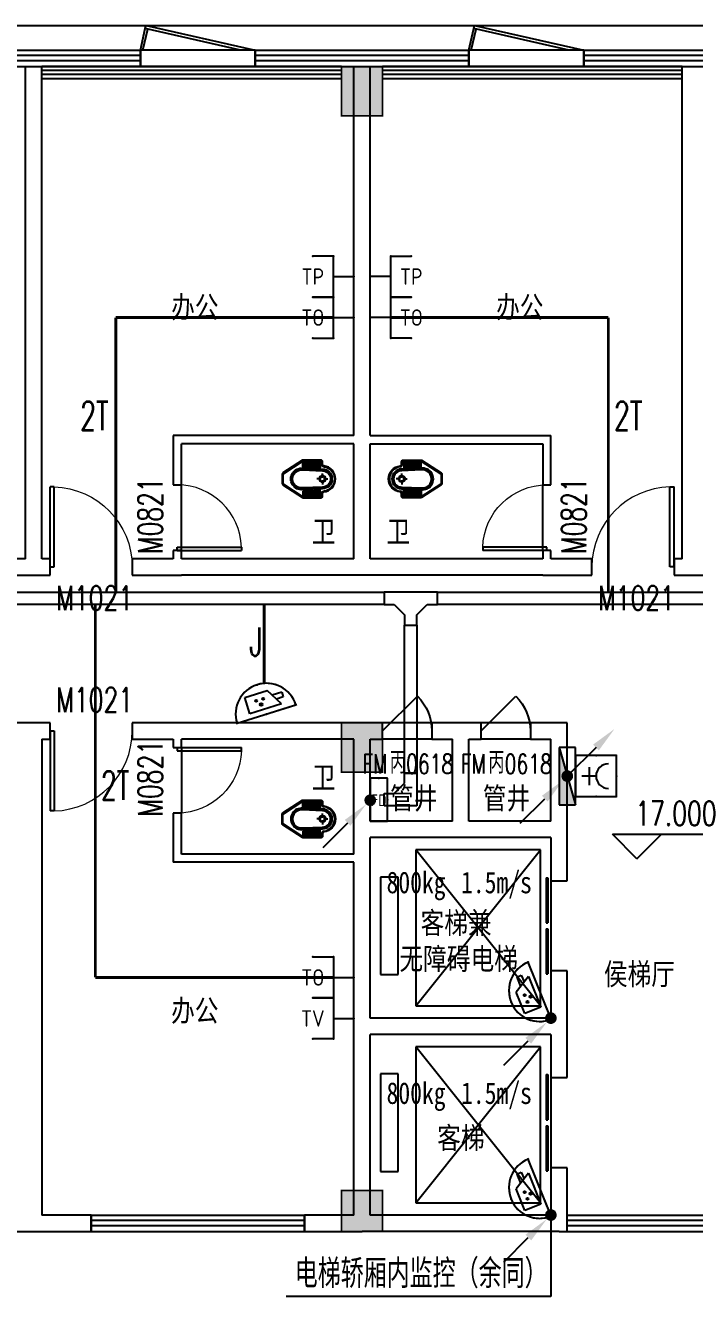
# Model space of a CAD drawing. Extents: x -6243262 to 3079315, y -2914302 to 172723.
# Drawn here: x -5590381 to -5582231, y -785717 to -770224 of the extents above; entities that cross this region are included whole.
import ezdxf
from ezdxf.enums import TextEntityAlignment as Align

# ---------------------------------------------------------------- set-up
doc = ezdxf.new("R2010")
doc.units = 0
doc.header["$LTSCALE"] = 1000
for name, color, linetype in [('0-柱网', 2, 'Continuous'), ('0-铝板', 32, 'Continuous'), ('A-DOOR', 141, 'Continuous'), ('A-FLOR-EVTR', 2, 'Continuous'), ('A-FLOR-OTHER1-ON', 253, 'Continuous'), ('CABLETRAY', 4, 'Continuous'), ('DIM_ELEV', 3, 'Continuous'), ('EQUIP-安防', 3, 'Continuous'), ('EQUIP-消防', 3, 'Continuous'), ('EQUIP-通讯', 3, 'Continuous'), ('EQUIP_消火栓', 7, 'Continuous'), ('LWIRE', 4, 'Continuous'), ('PUB_TEXT', 7, 'Continuous'), ('STAIR', 2, 'Continuous'), ('TEL_LEAD', 3, 'Continuous'), ('TEL_TEXT', 7, 'Continuous'), ('WALL', 9, 'Continuous'), ('WINDOW', 4, 'Continuous'), ('WINDOW_TEXT', 7, 'Continuous'), ('WIRE-通讯', 4, 'Continuous'), ('洁具', 253, 'Continuous')]:
    doc.layers.add(name, color=color, linetype=linetype)
doc.styles.add('-宋体', font='', dxfattribs={"width": 0.8})
doc.styles.add('_TCH_DIM', font='SIMPLEX', dxfattribs={"bigfont": 'GBCBIG'})
doc.styles.add('_TCH_WINDOW', font='SIMPLEX', dxfattribs={"height": 3.5, "bigfont": 'GBCBIG'})
doc.styles.add('_TEL_ATTDEF', font='gbenor', dxfattribs={"bigfont": 'gbcbig'})
doc.styles.add('_TEL_DIM', font='SIMPLEX', dxfattribs={"width": 0.8, "height": 3.5, "bigfont": 'HZTXT'})
doc.styles.get("Standard").update_dxf_attribs({"font": 'gbenor.shx', "bigfont": 'gbcbig.shx'})
doc.styles.get('-宋体').set_extended_font_data('SimSun')

# ---------------------------------------------------------------- blocks, each defined once
blk = doc.blocks.new('$plan$00002871')
at = {"layer": '洁具', "color": 0}
for p, q in [((0, -475), (0, -423)), ((-15, -490), (-67, -490)), ((0, -505), (0, -557)), ((15, -490), (67, -490))]:
    blk.add_line(p, q, dxfattribs=at)
for points in [[(159, -508, -0.88995), (-159, -508, 0.380538), (-179, -491), (-210, -491, -0.414214), (-230, -471), (-230, -258, -0.144595), (-227, -247), (-73, -9, -0.254383), (-56, 0), (56, 0, -0.254383), (73, -9), (227, -247, -0.144595), (230, -258), (230, -471, -0.414214), (210, -491), (179, -491, 0.380538)], [(120, -491), (130, -252, 1.134994), (-130, -252), (-120, -491, 0.992594)], [(105, -490), (115, -251, 1.141146), (-115, -251), (-105, -490, 0.994896)], [(100, -490), (110, -251, 1.143479), (-110, -251), (-100, -490, 0.995777)], [(-149, -264, 1), (-149, -252), (-207, -252, 1), (-207, -264)], [(-148, -287, 1), (-148, -275), (-207, -275, 1), (-207, -287)], [(-147, -307, 1), (-147, -295), (-207, -295, 1), (-207, -307)], [(-149, -263, 1), (-149, -253), (-207, -253, 1), (-207, -263)], [(-148, -286, 1), (-148, -276), (-207, -276, 1), (-207, -286)], [(-147, -306, 1), (-147, -296), (-207, -296, 1), (-207, -306)], [(148, -287, -1), (148, -275), (207, -275, -1), (207, -287)], [(147, -307, -1), (147, -295), (207, -295, -1), (207, -307)], [(148, -286, -1), (148, -276), (207, -276, -1), (207, -286)], [(147, -306, -1), (147, -296), (207, -296, -1), (207, -306)], [(149, -264, -1), (149, -252), (207, -252, -1), (207, -264)], [(149, -263, -1), (149, -253), (207, -253, -1), (207, -263)], [(-146, -330, 1), (-146, -319), (-207, -319, 1), (-207, -330)], [(-146, -352, 1), (-146, -341), (-207, -341, 1), (-207, -352)], [(-145, -376, 1), (-145, -364), (-207, -364, 1), (-207, -376)], [(-144, -399, 1), (-144, -388), (-207, -388, 1), (-207, -399)], [(-143, -423, 1), (-143, -411), (-207, -411, 1), (-207, -423)], [(-141, -444, 1), (-141, -432), (-207, -432, 1), (-207, -444)], [(-141, -464, 1), (-141, -453), (-207, -453, 1), (-207, -464)], [(-146, -329, 1), (-146, -320), (-207, -320, 1), (-207, -329)], [(-146, -351, 1), (-146, -342), (-207, -342, 1), (-207, -351)], [(-145, -375, 1), (-145, -365), (-207, -365, 1), (-207, -375)], [(-144, -398, 1), (-144, -389), (-207, -389, 1), (-207, -398)], [(-143, -422, 1), (-143, -412), (-207, -412, 1), (-207, -422)], [(-141, -443, 1), (-141, -433), (-207, -433, 1), (-207, -443)], [(-141, -463, 1), (-141, -454), (-207, -454, 1), (-207, -463)], [(141, -444, -1), (141, -432), (207, -432, -1), (207, -444)], [(141, -464, -1), (141, -453), (207, -453, -1), (207, -464)], [(141, -443, -1), (141, -433), (207, -433, -1), (207, -443)], [(141, -463, -1), (141, -454), (207, -454, -1), (207, -463)], [(143, -423, -1), (143, -411), (207, -411, -1), (207, -423)], [(144, -399, -1), (144, -388), (207, -388, -1), (207, -399)], [(143, -422, -1), (143, -412), (207, -412, -1), (207, -422)], [(145, -376, -1), (145, -364), (207, -364, -1), (207, -376)], [(144, -398, -1), (144, -389), (207, -389, -1), (207, -398)], [(146, -352, -1), (146, -341), (207, -341, -1), (207, -352)], [(145, -375, -1), (145, -365), (207, -365, -1), (207, -375)], [(146, -330, -1), (146, -319), (207, -319, -1), (207, -330)], [(146, -351, -1), (146, -342), (207, -342, -1), (207, -351)], [(146, -329, -1), (146, -320), (207, -320, -1), (207, -329)]]:
    blk.add_lwpolyline(points, format="xyb", close=True, dxfattribs=at)
blk.add_lwpolyline([(-149, -507, 0.380538), (-179, -481), (-210, -481, -0.414214), (-220, -471), (-220, -258, -0.144595), (-218, -253), (-64, -15, -0.254383), (-56, -10), (56, -10, -0.254383), (64, -15), (218, -253, -0.144595), (220, -258), (220, -471, -0.414214), (210, -481), (179, -481, 0.380538), (149, -507, 0.380538)], format="xyb", dxfattribs=at)
for radius in [40, 31.7]:
    blk.add_circle((0, -490), radius, dxfattribs=at)
blk.add_arc((0, -490), 150, 186.665, 353.335, dxfattribs=at)
blk = doc.blocks.new('1#柱网')
at = {"layer": '0-柱网'}
for points in [[(509855, 93967), (509855, 93367), (510355, 93367), (510355, 93967)], [(509855, 85967), (509855, 85367), (510355, 85367), (510355, 85967)], [(509855, 80267), (509855, 79767), (510355, 79767), (510355, 80267)]]:
    blk.add_hatch(color=0, dxfattribs=at).paths.add_polyline_path(points)
at = {"layer": '0-柱网', "color": 0, "const_width": 20}
for points in [[(509855, 93967), (509855, 93367), (510355, 93367), (510355, 93967), (509855, 93967)], [(509855, 85967), (509855, 85367), (510355, 85367), (510355, 85967), (509855, 85967)], [(509855, 80267), (509855, 79767), (510355, 79767), (510355, 80267), (509855, 80267)]]:
    blk.add_lwpolyline(points, dxfattribs=at)
blk = doc.blocks.new('A$C22252488')
at = {"layer": '0-铝板', "color": 0}
blk.add_lwpolyline([(1218, 0), (60, 261), (69, 300), (1400, 0)], dxfattribs=at)
at = {"layer": 'WINDOW', "color": 0}
for points in [[(0, 0), (60, 261)], [(31, 0), (90, 254)]]:
    blk.add_lwpolyline(points, dxfattribs=at)
blk = doc.blocks.new('$WINLIB2D$00000001')
at = {"color": 0}
for points in [[(-0.5, 0.5), (-0.5, -0.5)], [(-0.5, 0.5), (0.5, 0.5)], [(0.5, -0.5), (0.5, 0.5)], [(0.5, 0.1667), (-0.5, 0.1667)], [(0.5, -0.1667), (-0.5, -0.1667)], [(-0.5, -0.5), (0.5, -0.5)]]:
    blk.add_lwpolyline(points, dxfattribs=at)
blk = doc.blocks.new('$DorLib2D$00000001')
at = {"color": 0}
for p, q in [((0.45, 0.975), (0.5, 0.975)), ((0.45, 0), (0.45, 0.975)), ((0.5, 0), (0.5, 0.975)), ((0.5, 0), (0.45, 0))]:
    blk.add_line(p, q, dxfattribs=at)
at = {"color": 0, "lineweight": 13}
blk.add_arc((0.475, 0), 0.975, 91.4693, 180, dxfattribs=at)
blk = doc.blocks.new('$DORLIB2D$00000127')
at = {"color": 0}
for points in [[(-0.533, 0.795), (-0.533, 0.69)], [(-0.033, 0.795), (-0.533, 0.795)], [(-0.033, 0.795), (-0.033, 0.69)], [(0.533, 0.795), (0.033, 0.795)], [(0.033, 0.795), (0.033, 0.69)], [(0.533, 0.795), (0.533, 0.69)], [(-0.033, 0.69), (-0.533, 0.69)], [(0.533, 0.69), (0.033, 0.69)], [(0.5, 0.5), (-0.5, 0.5)]]:
    blk.add_lwpolyline(points, dxfattribs=at)
blk = doc.blocks.new('$DorLib2D$00000114')
at = {"color": 0}
blk.add_line((0.5, 0), (-0.207, 0.707), dxfattribs=at)
blk.add_arc((0.5, 0), 1, 135, 180, dxfattribs=at)
blk = doc.blocks.new('55')
at = {"layer": '0-铝板', "color": 8}
blk.add_lwpolyline([(1540395.1, -770852.2), (1575895.1, -770852.2), (1575895.1, -779352.2)], dxfattribs=at)
at = {"layer": 'A-FLOR-EVTR', "color": 8, "ltscale": 0.5}
for p, q in [((1553470.1, -780902.2), (1551950.1, -780902.2)), ((1551950.1, -780902.2), (1551950.1, -782802.2)), ((1551950.1, -782802.2), (1553470.1, -780902.2)), ((1553470.1, -782802.2), (1551950.1, -780902.2)), ((1553470.1, -782802.2), (1553470.1, -780902.2)), ((1551735.1, -781232.2), (1551520.1, -781232.2)), ((1551520.1, -781232.2), (1551520.1, -782422.2)), ((1551735.1, -782422.2), (1551735.1, -781232.2)), ((1551520.1, -782422.2), (1551735.1, -782422.2)), ((1551950.1, -782802.2), (1553470.1, -782802.2)), ((1553470.1, -783302.2), (1551950.1, -783302.2)), ((1551950.1, -783302.2), (1551950.1, -785202.2)), ((1551950.1, -785202.2), (1553470.1, -783302.2)), ((1553470.1, -785202.2), (1551950.1, -783302.2)), ((1553470.1, -785202.2), (1553470.1, -783302.2)), ((1551735.1, -783632.2), (1551520.1, -783632.2)), ((1551520.1, -783632.2), (1551520.1, -784822.2)), ((1551735.1, -784822.2), (1551735.1, -783632.2)), ((1551520.1, -784822.2), (1551735.1, -784822.2)), ((1551950.1, -785202.2), (1553470.1, -785202.2))]:
    blk.add_line(p, q, dxfattribs=at)
at = {"layer": 'A-FLOR-OTHER1-ON', "color": 8}
for points in [[(1551045.1, -771352.2), (1547395.1, -771352.2)], [(1555195.1, -771352.2), (1551545.1, -771352.2)], [(1551045.1, -771502.2), (1547395.1, -771502.2)], [(1555195.1, -771502.2), (1551545.1, -771502.2)]]:
    blk.add_lwpolyline(points, dxfattribs=at)
at = {"layer": 'DIM_ELEV', "color": 8}
for p, q in [((1554644, -781010.6), (1554344, -780710.6)), ((1554344, -780710.6), (1555653.8, -780710.6)), ((1554644, -781010.6), (1554944, -780710.6))]:
    blk.add_line(p, q, dxfattribs=at)
at = {"layer": 'STAIR', "color": 8}
for points in [[(1551045.1, -771402.2), (1547395.1, -771402.2)], [(1555195.1, -771402.2), (1551545.1, -771402.2)], [(1551045.1, -771452.2), (1547395.1, -771452.2)], [(1555195.1, -771452.2), (1551545.1, -771452.2)]]:
    blk.add_lwpolyline(points, dxfattribs=at)
at = {"layer": 'WALL', "color": 8}
for p, q in [((1549995.1, -771152.2), (1548595.1, -771152.2)), ((1548595.1, -771152.2), (1548595.1, -771352.2)), ((1549995.1, -771352.2), (1549995.1, -771152.2)), ((1553995.1, -771152.2), (1552595.1, -771152.2)), ((1552595.1, -771152.2), (1552595.1, -771352.2)), ((1553995.1, -771352.2), (1553995.1, -771152.2)), ((1547195.1, -777352.2), (1547195.1, -771352.2)), ((1547195.1, -771352.2), (1547395.1, -771352.2)), ((1547395.1, -777352.2), (1547395.1, -771352.2)), ((1548595.1, -771352.2), (1549995.1, -771352.2)), ((1551195.1, -775852.2), (1551195.1, -771352.2)), ((1551195.1, -771352.2), (1551395.1, -771352.2)), ((1551395.1, -775852.2), (1551395.1, -771352.2)), ((1552595.1, -771352.2), (1553995.1, -771352.2)), ((1555195.1, -777352.2), (1555195.1, -771352.2)), ((1555195.1, -771352.2), (1555395.1, -771352.2)), ((1551195.1, -775852.2), (1548995.1, -775852.2)), ((1548995.1, -775852.2), (1548995.1, -776452.2)), ((1551395.1, -775852.2), (1553595.1, -775852.2)), ((1553595.1, -776452.2), (1553595.1, -775852.2)), ((1551195.1, -775952.2), (1549095.1, -775952.2)), ((1549095.1, -776452.2), (1549095.1, -775952.2)), ((1551195.1, -777352.2), (1551195.1, -775952.2)), ((1551395.1, -777352.2), (1551395.1, -775952.2)), ((1551395.1, -775952.2), (1553495.1, -775952.2)), ((1553495.1, -775952.2), (1553495.1, -776452.2)), ((1548995.1, -776452.2), (1549095.1, -776452.2)), ((1553495.1, -776452.2), (1553595.1, -776452.2)), ((1549095.1, -777252.2), (1548995.1, -777252.2)), ((1548995.1, -777252.2), (1548995.1, -777352.2)), ((1549095.1, -777352.2), (1549095.1, -777252.2)), ((1553595.1, -777252.2), (1553495.1, -777252.2)), ((1553495.1, -777252.2), (1553495.1, -777352.2)), ((1553595.1, -777352.2), (1553595.1, -777252.2)), ((1547195.1, -777352.2), (1547095.1, -777352.2)), ((1547495.1, -777352.2), (1547395.1, -777352.2)), ((1547495.1, -777552.2), (1547495.1, -777352.2)), ((1548995.1, -777352.2), (1548495.1, -777352.2)), ((1548495.1, -777352.2), (1548495.1, -777552.2)), ((1551195.1, -777352.2), (1549095.1, -777352.2)), ((1553495.1, -777352.2), (1551395.1, -777352.2)), ((1554095.1, -777352.2), (1553595.1, -777352.2)), ((1554095.1, -777552.2), (1554095.1, -777352.2)), ((1555195.1, -777352.2), (1555095.1, -777352.2)), ((1555095.1, -777352.2), (1555095.1, -777552.2)), ((1547095.1, -777552.2), (1547295.1, -777552.2)), ((1547295.1, -777552.2), (1547495.1, -777552.2)), ((1548495.1, -777552.2), (1549095.1, -777552.2)), ((1551295.1, -777552.2), (1549095.1, -777552.2)), ((1553495.1, -777552.2), (1551295.1, -777552.2)), ((1553495.1, -777552.2), (1554095.1, -777552.2)), ((1555095.1, -777552.2), (1555295.1, -777552.2)), ((1555295.1, -777552.2), (1555495.1, -777552.2)), ((1547295.1, -779352.2), (1547095.1, -779352.2)), ((1547495.1, -779352.2), (1547295.1, -779352.2)), ((1547495.1, -779552.2), (1547495.1, -779352.2)), ((1549095.1, -779352.2), (1548495.1, -779352.2)), ((1548495.1, -779352.2), (1548495.1, -779552.2)), ((1551295.1, -779352.2), (1549095.1, -779352.2)), ((1551545.1, -779352.2), (1551295.1, -779352.2)), ((1551545.1, -779552.2), (1551545.1, -779352.2)), ((1552495.1, -779352.2), (1552145.1, -779352.2)), ((1552145.1, -779352.2), (1552145.1, -779552.2)), ((1552745.1, -779352.2), (1552495.1, -779352.2)), ((1552745.1, -779552.2), (1552745.1, -779352.2)), ((1553795.1, -779352.2), (1553345.1, -779352.2)), ((1553345.1, -779352.2), (1553345.1, -779552.2)), ((1553795.1, -780652.2), (1553795.1, -779352.2)), ((1547395.1, -779552.2), (1547395.1, -785352.2)), ((1547395.1, -779552.2), (1547495.1, -779552.2)), ((1548495.1, -779552.2), (1548995.1, -779552.2)), ((1548995.1, -779552.2), (1548995.1, -779652.2)), ((1548995.1, -779652.2), (1549095.1, -779652.2)), ((1551195.1, -779552.2), (1549095.1, -779552.2)), ((1549095.1, -779652.2), (1549095.1, -779552.2)), ((1551195.1, -780652.2), (1551195.1, -779552.2)), ((1551395.1, -780552.2), (1551395.1, -779552.2)), ((1551395.1, -779552.2), (1551545.1, -779552.2)), ((1552145.1, -779552.2), (1552395.1, -779552.2)), ((1552395.1, -780552.2), (1552395.1, -779552.2)), ((1552595.1, -779552.2), (1552745.1, -779552.2)), ((1552595.1, -780552.2), (1552595.1, -779552.2)), ((1553345.1, -779552.2), (1553595.1, -779552.2)), ((1553595.1, -780552.2), (1553595.1, -779552.2)), ((1549095.1, -780452.2), (1548995.1, -780452.2)), ((1548995.1, -780452.2), (1548995.1, -781052.2)), ((1549095.1, -780952.2), (1549095.1, -780452.2)), ((1552395.1, -780552.2), (1551395.1, -780552.2)), ((1553595.1, -780552.2), (1552595.1, -780552.2)), ((1551195.1, -780952.2), (1551195.1, -780652.2)), ((1553795.1, -781277.2), (1553795.1, -780652.2)), ((1552495.1, -780752.2), (1551395.1, -780752.2)), ((1551395.1, -780952.2), (1551395.1, -780752.2)), ((1553595.1, -780752.2), (1552495.1, -780752.2)), ((1553595.1, -780752.2), (1553595.1, -781277.2)), ((1551195.1, -780952.2), (1549095.1, -780952.2)), ((1551395.1, -782952.2), (1551395.1, -780952.2)), ((1551195.1, -781052.2), (1548995.1, -781052.2)), ((1551195.1, -783052.2), (1551195.1, -781052.2)), ((1553595.1, -781277.2), (1553795.1, -781277.2)), ((1553795.1, -782377.2), (1553595.1, -782377.2)), ((1553595.1, -782377.2), (1553595.1, -782952.2)), ((1553795.1, -783052.2), (1553795.1, -782377.2)), ((1551195.1, -785352.2), (1551195.1, -783052.2)), ((1553595.1, -782952.2), (1551395.1, -782952.2)), ((1553795.1, -783677.2), (1553795.1, -783052.2)), ((1551395.1, -785352.2), (1551395.1, -783152.2)), ((1553595.1, -783152.2), (1551395.1, -783152.2)), ((1553595.1, -783152.2), (1553595.1, -783677.2)), ((1553595.1, -783677.2), (1553795.1, -783677.2)), ((1553795.1, -784777.2), (1553595.1, -784777.2)), ((1553595.1, -784777.2), (1553595.1, -785352.2)), ((1553795.1, -785352.2), (1553795.1, -784777.2)), ((1547995.1, -785352.2), (1547395.1, -785352.2)), ((1547995.1, -785552.2), (1547995.1, -785352.2)), ((1551195.1, -785352.2), (1550595.1, -785352.2)), ((1550595.1, -785352.2), (1550595.1, -785552.2)), ((1553595.1, -785352.2), (1551395.1, -785352.2)), ((1553795.1, -785552.2), (1553795.1, -785352.2)), ((1546595.1, -785552.2), (1547295.1, -785552.2)), ((1547295.1, -785552.2), (1547995.1, -785552.2)), ((1550595.1, -785552.2), (1551295.1, -785552.2)), ((1553695.1, -785552.2), (1551295.1, -785552.2)), ((1553695.1, -785552.2), (1553795.1, -785552.2))]:
    blk.add_line(p, q, dxfattribs=at)
at = {"layer": 'WINDOW', "color": 8}
for p, q in [((1549095.1, -777252.2), (1549095.1, -776452.2)), ((1553495.1, -777252.2), (1553495.1, -776452.2)), ((1552145.1, -779352.2), (1551545.1, -779352.2)), ((1553345.1, -779352.2), (1552745.1, -779352.2)), ((1549095.1, -779652.2), (1549095.1, -780452.2)), ((1552145.1, -779552.2), (1551545.1, -779552.2)), ((1553345.1, -779552.2), (1552745.1, -779552.2))]:
    blk.add_line(p, q, dxfattribs=at)
at = {"color": 8, "xscale": -1, "rotation": 89.99999999997154}
blk.add_blockref('$plan$00002871', (1550322.1, -776380), dxfattribs=at)
at = {"color": 8}
for p, rotation in [((1552268.1, -776380), 270.0000000000284), ((1550322.1, -780524.4), 90.00000000002842)]:
    blk.add_blockref('$plan$00002871', p, dxfattribs=dict(at, rotation=rotation))
at = {"layer": '0-柱网', "color": 8}
blk.add_blockref('1#柱网', (1041190.1, -865319.4), dxfattribs=at)
at = {"layer": '0-铝板', "color": 8}
for p in [(1548595.1, -771152.2), (1552595.1, -771152.2)]:
    blk.add_blockref('A$C22252488', p, dxfattribs=at)
at = {"layer": 'A-DOOR', "color": 8, "xscale": 1100, "yscale": 200, "zscale": 200, "rotation": 90}
for p in [(1553695.1, -781827.2), (1553695.1, -784227.2)]:
    blk.add_blockref('$DORLIB2D$00000127', p, dxfattribs=at)
at = {"layer": 'WINDOW', "color": 8, "rotation": 180}
for name, p, xscale, yscale, zscale in [('$WINLIB2D$00000001', (1547295.1, -771252.2), -2600.000000000007, -200, -2600.000000000007), ('$WINLIB2D$00000001', (1551295.1, -771252.2), -2600.000000000007, -200, -2600.000000000007), ('$WINLIB2D$00000001', (1555295.1, -771252.2), -2600.000000000007, -200, -2600.000000000007), ('$DorLib2D$00000114', (1551845.1, -779452.2), 600, -600, 600), ('$DorLib2D$00000114', (1553045.1, -779452.2), 600, -600, 600), ('$WINLIB2D$00000001', (1549295.1, -785452.2), -2600, -200, -2600), ('$WINLIB2D$00000001', (1554845.1, -785452.2), -2099.999999996326, 200, -2099.999999996326)]:
    blk.add_blockref(name, p, dxfattribs=dict(at, xscale=xscale, yscale=yscale, zscale=zscale))
at = {"layer": 'WINDOW', "color": 8}
ref = blk.add_blockref('$DorLib2D$00000001', (1547995.1, -777452.2), dxfattribs=dict(at, xscale=1000, yscale=-1000, zscale=1000, rotation=180))
ref.add_attrib('A', 'M1021', (1547570.1, -777980.8), dxfattribs={"layer": 'WINDOW_TEXT', "color": 8, "height": 297.5, "style": '_TCH_WINDOW', "width": 0.705882})
ref = blk.add_blockref('$DorLib2D$00000001', (1549045.1, -776852.2), dxfattribs=dict(at, xscale=-800, yscale=-800, zscale=-800, rotation=90))
ref.add_attrib('A', 'M0821', (1548864, -777297.2), dxfattribs={"layer": 'WINDOW_TEXT', "color": 8, "height": 297.5, "rotation": 90, "style": '_TCH_WINDOW', "width": 0.705882})
ref = blk.add_blockref('$DorLib2D$00000001', (1553545.1, -776852.2), dxfattribs=dict(at, xscale=-800, yscale=800, zscale=-800, rotation=90))
ref.add_attrib('A', 'M0821', (1554023.8, -777297.2), dxfattribs={"layer": 'WINDOW_TEXT', "color": 8, "height": 297.5, "rotation": 90, "style": '_TCH_WINDOW', "width": 0.705882})
ref = blk.add_blockref('$DorLib2D$00000001', (1554595.1, -777452.2), dxfattribs=dict(at, xscale=-1000, yscale=-1000, zscale=-1000, rotation=180))
ref.add_attrib('A', 'M1021', (1554170.1, -777980.8), dxfattribs={"layer": 'WINDOW_TEXT', "color": 8, "height": 297.5, "style": '_TCH_WINDOW', "width": 0.705882})
ref = blk.add_blockref('$DorLib2D$00000001', (1547995.1, -779452.2), dxfattribs=dict(at, xscale=1000, yscale=1000, zscale=1000, rotation=180))
ref.add_attrib('A', 'M1021', (1547570.1, -779221), dxfattribs={"layer": 'WINDOW_TEXT', "color": 8, "height": 297.5, "style": '_TCH_WINDOW', "width": 0.705882})
ref = blk.add_blockref('$DorLib2D$00000001', (1549045.1, -780052.2), dxfattribs=dict(at, xscale=-800, yscale=800, zscale=-800, rotation=270))
ref.add_attrib('A', 'M0821', (1548864, -780497.2), dxfattribs={"layer": 'WINDOW_TEXT', "color": 8, "height": 297.5, "rotation": 90, "style": '_TCH_WINDOW', "width": 0.705882})
at = {"layer": 'DIM_ELEV', "color": 7, "style": '_TCH_DIM', "width": 0.705882}
blk.add_text('17.000', height=297.5, dxfattribs=at).set_placement((1554623.8, -780605.6))
at = {"layer": 'PUB_TEXT', "color": 8, "style": '-宋体', "width": 0.8}
for s, height, p in [('办公', 264.35, (1548969.5, -774417.6)), ('办公', 264.35, (1552927.7, -774417.6)), ('卫', 264.3, (1550684.4, -777153.9)), ('卫', 264.3, (1551592.6, -777153.9)), ('卫', 264.3, (1550684.4, -780150.5)), ('管井', 264.35, (1551636.9, -780403.6)), ('管井', 264.35, (1552766, -780403.6)), ('800kg', 264.35, (1551593.5, -781429.9)), ('1.5m/s', 264.35, (1552500.9, -781429.9)), ('客梯兼', 264.35, (1552008.2, -781923.8)), ('无障碍电梯', 264.35, (1551750.9, -782361.1)), ('侯梯厅', 264.35, (1554240.6, -782546.7)), ('办公', 264.35, (1548969.5, -782993.2)), ('800kg', 264.35, (1551593.5, -783997.9)), ('1.5m/s', 264.35, (1552500.9, -783997.9)), ('客梯', 264.35, (1552210.3, -784544.1))]:
    blk.add_text(s, height=height, dxfattribs=at).set_placement(p)
at = {"layer": 'WINDOW_TEXT', "color": 8, "style": '_TCH_WINDOW', "width": 0.705882}
for s, p in [('FM', (1551298.8, -779972.1)), ('0618', (1551831.4, -779972.1)), ('FM', (1552498.8, -779972.1)), ('0618', (1553031.4, -779972.1))]:
    blk.add_text(s, height=238, dxfattribs=at).set_placement(p)
at = {"layer": 'WINDOW_TEXT', "color": 8, "style": '_TCH_WINDOW'}
for p in [(1551634.8, -779972.1), (1552834.8, -779972.1)]:
    blk.add_text('丙', height=270.1, dxfattribs=at).set_placement(p)
blk = doc.blocks.new('$equip$00001847')
for p, q in [((-0.5, 0.499), (-0.5, 0.999)), ((0.5, 0.999), (0.5, 0.499)), ((0.5, 0.499), (-0.5, 0.499)), ((0, 0.5), (0, 0))]:
    blk.add_line(p, q)
for p in [(-0.5, 0.999), (0.5, 0.999), (-0.5, 0.499), (0.5, 0.499), (0, 0)]:
    blk.add_point(p)
at = {"color": 7, "style": '_TEL_DIM'}
blk.add_attdef('$TEXT$', text='', height=0.4, dxfattribs=at).set_placement((0, 0.999), align=Align.MIDDLE_CENTER)
at = {"color": 7, "style": '_TEL_DIM', "flags": 1}
blk.add_attdef('A', text='', height=0.00002, dxfattribs=at).set_placement((0, 0), align=Align.MIDDLE_CENTER)
blk = doc.blocks.new('$equip$00001867')
for p, q in [((-0.5, 0.499), (-0.5, 0.999)), ((0.5, 0.999), (0.5, 0.499)), ((0.5, 0.499), (-0.5, 0.499)), ((0, 0.5), (0, 0))]:
    blk.add_line(p, q)
for p in [(-0.5, 0.999), (0.5, 0.999), (-0.5, 0.499), (0.5, 0.499), (0, 0)]:
    blk.add_point(p)
at = {"color": 7, "style": '_TEL_DIM'}
blk.add_attdef('$TEXT$', text='', height=0.4, dxfattribs=at).set_placement((0, 0.999), align=Align.MIDDLE_CENTER)
at = {"color": 7, "style": '_TEL_DIM', "flags": 1}
blk.add_attdef('A', text='', height=0.00002, dxfattribs=at).set_placement((0, 0), align=Align.MIDDLE_CENTER)
blk = doc.blocks.new('$equip$00001802')
for p, q in [((-0.5, 0.499), (-0.5, 0.999)), ((0.5, 0.999), (0.5, 0.499)), ((0.5, 0.499), (-0.5, 0.499)), ((0, 0.5), (0, 0))]:
    blk.add_line(p, q)
for p in [(-0.5, 0.999), (0.5, 0.999), (-0.5, 0.499), (0.5, 0.499), (0, 0)]:
    blk.add_point(p)
at = {"color": 7, "style": '_TEL_DIM'}
blk.add_attdef('$TEXT$', text='', height=0.4, dxfattribs=at).set_placement((0, 0.999), align=Align.MIDDLE_CENTER)
at = {"color": 7, "style": '_TEL_DIM', "flags": 1}
blk.add_attdef('A', text='', height=0.00002, dxfattribs=at).set_placement((0, 0), align=Align.MIDDLE_CENTER)
blk = doc.blocks.new('$equip$00002353')
for p, q in [((0.75, 0), (-0.75, 0)), ((-0.517, -0.393), (-0.517, -0.273)), ((-0.517, -0.273), (-0.341, -0.273)), ((-0.427, -0.123), (0.383, -0.123)), ((-0.427, -0.123), (-0.187, -0.543)), ((0.383, -0.123), (0.383, -0.543)), ((-0.517, -0.393), (-0.273, -0.393)), ((0.383, -0.543), (-0.187, -0.543))]:
    blk.add_line(p, q)
at = {"const_width": 0.04}
for points in [[(-0.75, 0), (-0.779, 0)], [(0.75, 0), (0.779, 0)]]:
    blk.add_lwpolyline(points, dxfattribs=at)
blk.add_lwpolyline([(0.75, 0, -1), (-0.75, 0), (0.75, 0), (0.75, 0, -1), (-0.75, 0, -1.517539)], format="xyb", dxfattribs=at)
for centre, radius in [((0.052, -0.26), 0.03), ((-0.038, -0.38), 0.024), ((0.142, -0.38), 0.024)]:
    blk.add_circle(centre, radius)
blk.add_arc((0, 0), 0.75, 180, 0)
for p in [(-0.75, 0), (0, 0), (0.75, 0), (0, -0.75)]:
    blk.add_point(p)
for points in [[(0.026, -0.245), (0.078, -0.245), (0.022, -0.26), (0.082, -0.26)], [(0.026, -0.275), (0.078, -0.275), (0.022, -0.26), (0.082, -0.26)], [(0.037, -0.234), (0.067, -0.234), (0.026, -0.245), (0.078, -0.245)], [(0.037, -0.286), (0.067, -0.286), (0.026, -0.275), (0.078, -0.275)], [(0.052, -0.23), (0.052, -0.23), (0.037, -0.234), (0.067, -0.234)], [(0.052, -0.29), (0.052, -0.29), (0.037, -0.286), (0.067, -0.286)], [(-0.059, -0.368), (-0.017, -0.368), (-0.062, -0.38), (-0.014, -0.38)], [(-0.059, -0.392), (-0.017, -0.392), (-0.062, -0.38), (-0.014, -0.38)], [(-0.05, -0.359), (-0.026, -0.359), (-0.059, -0.368), (-0.017, -0.368)], [(-0.05, -0.401), (-0.026, -0.401), (-0.059, -0.392), (-0.017, -0.392)], [(-0.038, -0.356), (-0.038, -0.356), (-0.05, -0.359), (-0.026, -0.359)], [(-0.038, -0.404), (-0.038, -0.404), (-0.05, -0.401), (-0.026, -0.401)], [(0.121, -0.368), (0.163, -0.368), (0.118, -0.38), (0.166, -0.38)], [(0.121, -0.392), (0.163, -0.392), (0.118, -0.38), (0.166, -0.38)], [(0.13, -0.359), (0.154, -0.359), (0.121, -0.368), (0.163, -0.368)], [(0.13, -0.401), (0.154, -0.401), (0.121, -0.392), (0.163, -0.392)], [(0.142, -0.356), (0.142, -0.356), (0.13, -0.359), (0.154, -0.359)], [(0.142, -0.404), (0.142, -0.404), (0.13, -0.401), (0.154, -0.401)]]:
    blk.add_solid(points)
at = {"color": 7, "style": '_TEL_DIM', "flags": 1}
blk.add_attdef('A', text='', height=0.00002, dxfattribs=at).set_placement((0, 0), align=Align.MIDDLE_CENTER)
blk = doc.blocks.new('$equip$00002555')
for p, q in [((-0.75, 0.3), (-0.75, -0.3)), ((0.75, 0.3), (-0.75, 0.3)), ((0.75, -0.3), (0.75, 0.3)), ((-0.75, -0.3), (0.75, -0.3))]:
    blk.add_line(p, q)
at = {"const_width": 0.04}
blk.add_lwpolyline([(-0.75, 0.3), (-0.75, -0.3), (0.75, -0.3), (0.75, 0.3), (-0.75, 0.3), (-0.75, -0.3)], dxfattribs=at)
for p in [(-0.75, 0), (0, 0.3), (0.75, 0), (0, -0.3)]:
    blk.add_point(p)
at = {"color": 7, "style": '_TEL_DIM'}
blk.add_attdef('$TEXT$', text='', height=0.4, dxfattribs=at).set_placement((-0.018, 0.002), align=Align.MIDDLE_CENTER)
at = {"color": 7, "style": '_TEL_DIM', "flags": 1}
blk.add_attdef('A', text='', height=0.00002, dxfattribs=at).set_placement((0, 0), align=Align.MIDDLE_CENTER)
blk = doc.blocks.new('$TelecSys$00000081')
for p, q in [((0.104, 0.104), (0.104, 0.104)), ((-0.104, -0.104), (-0.104, -0.104)), ((-1.15, -1.15), (-0.55, -0.55))]:
    blk.add_line(p, q)
at = {"const_width": 0.142}
blk.add_lwpolyline([(0.071, 0, 1), (-0.071, 0, 1)], format="xyb", close=True, dxfattribs=at)
blk.add_solid([(-0.62, -0.48), (-0.48, -0.62), (-0.1, -0.1)])
at = {"width": 0.8, "flags": 9}
blk.add_attdef('A', (0, 0), '', height=0.00002, rotation=180, dxfattribs=at)
blk = doc.blocks.new('$equip$00002656')
for p, q in [((-0.5, 1), (-0.5, 0)), ((0.5, 1), (-0.5, 1)), ((0.5, 0), (0.5, 1)), ((-0.219, 0.331), (0.222, 0.331)), ((0, 0.5), (0, 0.15)), ((-0.5, 0), (0.5, 0))]:
    blk.add_line(p, q)
at = {"const_width": 0.04}
blk.add_lwpolyline([(-0.5, 1), (0.5, 1), (0.5, 0), (-0.5, 0), (-0.5, 1), (0.5, 1)], dxfattribs=at)
blk.add_arc((0, 0.8), 0.3, 180, 0)
for p in [(0, 1), (-0.5, 0.5), (0.5, 0.5), (0, 0)]:
    blk.add_point(p)
at = {"color": 7, "flags": 1}
for tag, height, p in [('B', 0.4, (0.762, 0.292)), ('A', 0.00002, (0, 0))]:
    blk.add_attdef(tag, text='', height=height, dxfattribs=at).set_placement(p, align=Align.MIDDLE_CENTER)
blk = doc.blocks.new('$TelecSys$00000079')
for p, q in [((0.7, 0.7), (0, 0)), ((0.104, 0.104), (0.104, 0.104)), ((-0.104, -0.104), (-0.104, -0.104))]:
    blk.add_line(p, q)
at = {"const_width": 0.142}
blk.add_lwpolyline([(-0.071, 0, 1), (0.071, 0, 1)], format="xyb", close=True, dxfattribs=at)
blk.add_solid([(0.63, 0.77), (0.77, 0.63), (1.15, 1.15)])
at = {"width": 0.8, "flags": 9}
blk.add_attdef('A', (0, 0), '', height=0.00002, dxfattribs=at)
blk = doc.blocks.new('$TwtSys$00000434')
for p, q in [((-0.5, 0.5), (-0.5, -0.5)), ((-0.5, -0.5), (0.5, 0.5)), ((0.5, 0.5), (-0.5, 0.5)), ((0.5, -0.5), (0.5, 0.5)), ((-0.5, -0.5), (0.5, -0.5))]:
    blk.add_line(p, q)
blk.add_solid([(0.5, -0.5), (0.5, 0.5), (-0.5, -0.5)])

msp = doc.modelspace()

# ---------------------------------------------------------------- linework, layer by layer
at = {"layer": 'CABLETRAY'}
for p, q in [((-5601771.4, -777132.2), (-5586013.9, -777132.2)), ((-5585363.9, -777132.2), (-5586013.9, -777132.2)), ((-5586013.9, -777132.2), (-5586013.9, -777282.2)), ((-5586013.9, -777132.2), (-5586013.9, -777282.2)), ((-5585363.9, -777282.2), (-5585363.9, -777132.2)), ((-5585363.9, -777132.2), (-5569761.1, -777132.2)), ((-5585363.9, -777282.2), (-5585363.9, -777132.2)), ((-5586013.9, -777282.2), (-5601771.4, -777282.2)), ((-5586013.9, -777282.2), (-5585888.9, -777282.2)), ((-5585888.9, -777282.2), (-5585763.9, -777407.2)), ((-5585613.9, -777407.2), (-5585488.9, -777282.2)), ((-5585488.9, -777282.2), (-5585363.9, -777282.2)), ((-5569761.1, -777282.2), (-5585363.9, -777282.2)), ((-5585763.9, -777407.2), (-5585763.9, -777532.2)), ((-5585613.9, -777532.2), (-5585613.9, -777407.2)), ((-5585763.9, -777532.2), (-5585613.9, -777532.2)), ((-5585763.9, -779336.1), (-5585763.9, -777532.2)), ((-5585763.9, -777532.2), (-5585613.9, -777532.2)), ((-5585613.9, -777532.2), (-5585613.9, -779336.1)), ((-5585613.9, -779336.1), (-5585763.9, -779336.1)), ((-5585763.9, -779461.1), (-5585763.9, -779336.1)), ((-5585763.9, -779336.1), (-5585613.9, -779336.1)), ((-5585613.9, -779336.1), (-5585613.9, -779736.1)), ((-5585888.9, -779586.1), (-5585763.9, -779461.1)), ((-5586013.9, -779736.1), (-5586013.9, -779586.1)), ((-5586013.9, -779586.1), (-5585888.9, -779586.1)), ((-5585613.9, -779736.1), (-5586013.9, -779736.1))]:
    msp.add_line(p, q, dxfattribs=at)
at = {"layer": 'TEL_LEAD'}
for p, q in [((-5583981.3, -784723.6), (-5583981.3, -785717.5)), ((-5583981.3, -785717.5), (-5587206.3, -785717.5))]:
    msp.add_line(p, q, dxfattribs=at)
at = {"layer": 'WIRE-通讯', "linetype": 'Continuous', "const_width": 35}
for points in [[(-5589281.2, -773784.7), (-5586631, -773784.7)], [(-5589281.2, -777132.2), (-5589281.2, -773784.7)], [(-5583281.3, -773784.7), (-5585931.5, -773784.7)], [(-5583281.3, -777132.2), (-5583281.3, -773784.7)], [(-5589530.7, -781827.6), (-5589530.7, -777282.2)], [(-5587474.4, -778243.1), (-5587474.4, -777282.2)], [(-5589530.7, -781827.6), (-5586631, -781827.6)]]:
    msp.add_lwpolyline(points, dxfattribs=at)

# ---------------------------------------------------------------- block references
msp.add_blockref('55', (-7137576.4, 628.6))
at = {"layer": 'EQUIP-安防'}
for p, xscale, yscale, zscale, rotation in [((-5587445.9, -778617), 500.0000000000002, 500.0000000000002, 500.0000000000002, 197.4688395578826), ((-5584117.6, -781989.2), 499.9999999999997, 499.9999999999997, 499.9999999999997, 292.186361749714), ((-5584117.6, -784389.2), 499.9999999999997, 499.9999999999997, 499.9999999999997, 292.186361749714)]:
    msp.add_blockref('$equip$00002353', p, dxfattribs=dict(at, xscale=xscale, yscale=yscale, zscale=zscale, rotation=rotation))
at = {"layer": 'EQUIP-消防', "xscale": 500, "yscale": 500, "zscale": 500, "rotation": 270}
msp.add_blockref('$equip$00002656', (-5583681.3, -779373.6), dxfattribs=at)
at = {"layer": 'EQUIP-通讯'}
ref = msp.add_blockref('$equip$00001867', (-5586381.3, -773284.7), dxfattribs=dict(at, xscale=-500, yscale=500, zscale=500, rotation=90))
ref.add_attrib('$TEXT$', 'TP', dxfattribs={"layer": '0', "color": 7, "height": 200, "style": '_TEL_ATTDEF'}).set_placement((-5586880.8, -773284.7), align=Align.MIDDLE_CENTER)
ref = msp.add_blockref('$equip$00001867', (-5586181.3, -773284.7), dxfattribs=dict(at, xscale=500, yscale=500, zscale=500, rotation=270))
ref.add_attrib('$TEXT$', 'TP', dxfattribs={"layer": '0', "color": 7, "height": 200, "style": '_TEL_ATTDEF'}).set_placement((-5585681.8, -773284.7), align=Align.MIDDLE_CENTER)
ref = msp.add_blockref('$equip$00001847', (-5586381.3, -773784.7), dxfattribs=dict(at, xscale=-500, yscale=500, zscale=500, rotation=90))
ref.add_attrib('$TEXT$', 'TO', dxfattribs={"layer": '0', "color": 7, "height": 200, "style": '_TEL_ATTDEF'}).set_placement((-5586880.8, -773784.7), align=Align.MIDDLE_CENTER)
ref = msp.add_blockref('$equip$00001847', (-5586181.3, -773784.7), dxfattribs=dict(at, xscale=500, yscale=500, zscale=500, rotation=270))
ref.add_attrib('$TEXT$', 'TO', dxfattribs={"layer": '0', "color": 7, "height": 200, "style": '_TEL_ATTDEF'}).set_placement((-5585681.8, -773784.7), align=Align.MIDDLE_CENTER)
ref = msp.add_blockref('$equip$00002555', (-5586076.3, -779661.1), dxfattribs=dict(at, xscale=350, yscale=350, zscale=350, rotation=90))
ref.add_attrib('$TEXT$', 'FD', dxfattribs={"layer": '0', "color": 7, "height": 140, "style": '_TEL_ATTDEF'}).set_placement((-5586076.9, -779667.5), align=Align.MIDDLE_CENTER)
ref = msp.add_blockref('$equip$00001847', (-5586381.5, -781827.6), dxfattribs=dict(at, xscale=500, yscale=500, zscale=500, rotation=89.99999999999999))
ref.add_attrib('$TEXT$', 'TO', dxfattribs={"layer": '0', "color": 7, "height": 200, "style": '_TEL_ATTDEF'}).set_placement((-5586881, -781827.6), align=Align.MIDDLE_CENTER)
ref = msp.add_blockref('$equip$00001802', (-5586381.5, -782327.6), dxfattribs=dict(at, xscale=500, yscale=500, zscale=500, rotation=89.99999999999999))
ref.add_attrib('$TEXT$', 'TV', dxfattribs={"layer": '0', "color": 7, "height": 200, "style": '_TEL_ATTDEF'}).set_placement((-5586881, -782327.6), align=Align.MIDDLE_CENTER)
at = {"layer": 'EQUIP_消火栓', "xscale": 700, "yscale": 200, "zscale": 700, "rotation": 270}
msp.add_blockref('$TwtSys$00000434', (-5583781.3, -779373.6), dxfattribs=at)
at = {"layer": 'LWIRE', "xscale": 500, "yscale": 500, "zscale": 500}
for name, p in [('$TelecSys$00000079', (-5583781.3, -779373.6)), ('$TelecSys$00000081', (-5583781.3, -779373.6)), ('$TelecSys$00000081', (-5586181.3, -779667.5)), ('$TelecSys$00000081', (-5583981.3, -782323.6)), ('$TelecSys$00000081', (-5583981.3, -784723.6))]:
    msp.add_blockref(name, p, dxfattribs=at)

# ---------------------------------------------------------------- texts
at = {"layer": 'TEL_LEAD', "color": 7, "style": '_TEL_DIM', "width": 0.8}
msp.add_text('电梯轿厢内监控（余同）', height=350, dxfattribs=at).set_placement((-5587101.3, -785612.5))
at = {"layer": 'TEL_TEXT', "style": '_TEL_DIM', "width": 0.64}
for s, p in [('2T', (-5589713.7, -775155.5)), ('2T', (-5583211.5, -775155.5)), ('J', (-5587650.8, -777913.4)), ('2T', (-5589460.8, -779662.4))]:
    msp.add_text(s, height=350, dxfattribs=at).set_placement(p)

doc.saveas('drawing.dxf')
